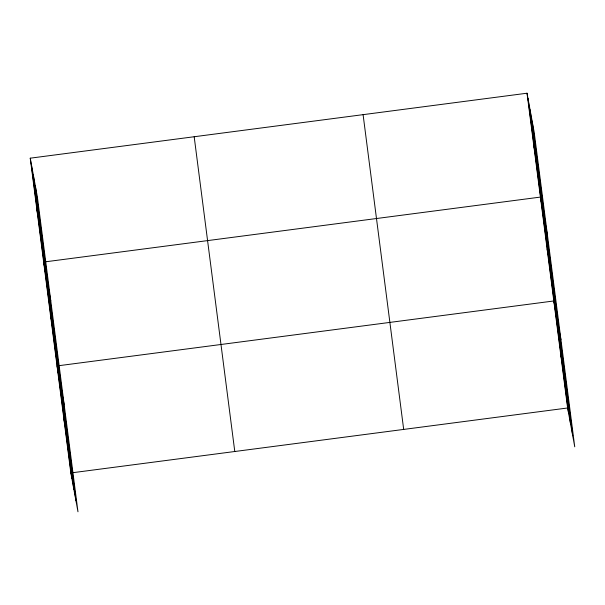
<?xml version="1.0" encoding="UTF-8"?>
<svg xmlns="http://www.w3.org/2000/svg" width="605" height="605" viewBox="0 0 605 605"><rect width="100%" height="100%" fill="white"/><g stroke="black" fill="none" stroke-linecap="round" stroke-linejoin="round"><path stroke-width="0.91" d="M30.25 158.177L37.381 197.018L77.977 511.785L70.846 472.944L30.25 158.177L527.023 93.215L534.154 132.056L574.75 446.823L567.619 407.982L527.023 93.215M70.846 472.944L567.619 407.982M533.723 145.155L534.707 150.516M547.548 235.927L540.424 197.086L43.643 262.048L50.775 300.889M547.124 249.026L548.107 254.387M560.948 339.798L553.817 300.965L57.044 365.927L64.175 404.76M560.722 354.469L561.705 359.839M36.95 210.116L37.933 215.478M50.344 313.987L51.327 319.349M63.949 419.431L64.932 424.801M532.128 121.008L572.723 435.774M530.04 109.626L570.636 424.392M528.014 98.577L568.609 413.344M363.091 114.655L403.686 429.421M194.182 136.745L234.785 451.504M35.347 185.969L75.95 500.736M33.26 174.588L73.855 489.354M31.233 163.539L71.829 478.305"/></g></svg>
